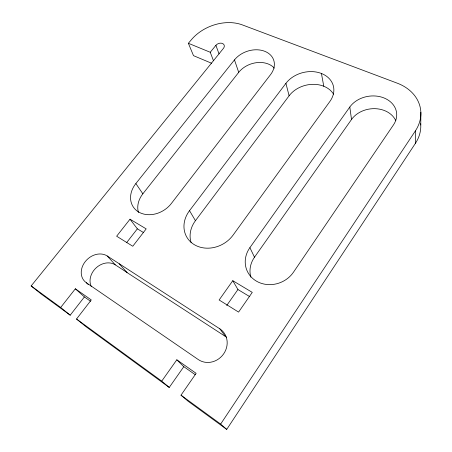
<?xml version="1.0" encoding="UTF-8"?>
<svg xmlns="http://www.w3.org/2000/svg" width="452" height="452" viewBox="0 0 452 452"><rect width="100%" height="100%" fill="white"/><g stroke="black" fill="none" stroke-linecap="round" stroke-linejoin="round"><path stroke-width="0.68" d="M420.767 124.995L420.857 112.265M176.817 359.809L183.806 366.679L169.24 387.449L161.731 381.132L176.817 359.809L196.14 373.329L180.998 395.178L188.055 401.184L226.723 429.4L415.411 143.346A43.72 35.064 -7.4 0 0 420.682 123.667M226.723 429.4L220.649 424.078L415.36 130.944A44.889 35.595 -7.9 0 0 397.257 83.179L242.408 24.922A38.606 28.374 -21.5 0 0 191.281 39.844L188.371 43.285L193.49 55.652L211.717 63.303M226.729 305.501L237.933 289.529L232.774 280.703L219.135 299.992L238.583 312.095L252.261 292.371L232.774 280.703M250.849 277.155A25.933 23.657 -22.1 0 1 254.493 257.211L351.52 119.481A24.657 19.803 -7.8 0 1 374.979 108.666A24.657 19.803 -7.8 0 1 395.805 120.701M249.899 247.651L349.803 107.034A25.312 20.103 -8.3 0 1 384.115 97.999A25.312 20.103 -8.3 0 1 393.472 124.888L293.506 272.155A26.674 24.12 -22.3 0 1 256.798 281.359A26.674 24.12 -22.3 0 1 249.899 247.651L254.493 257.211M191.072 242.498A27.34 23.662 -29.3 0 1 195.439 220.695L289.105 95.79A25.787 20.323 -14.4 0 1 312.264 84.338A25.787 20.323 -14.4 0 1 333.57 94.185M189.518 210.672L285.918 83.349A26.442 20.583 -14.7 0 1 321.813 73.625A26.442 20.583 -14.7 0 1 329.915 101.423L233.125 235.057A28.086 24.052 -29.2 0 1 194.908 245.024A28.086 24.052 -29.2 0 1 189.518 210.672L195.439 220.695M127.108 272.533L115.322 264.866L107.226 255.979A17.069 13.922 -43.1 0 0 85.213 261.646A17.069 13.922 -43.1 0 0 86.315 282.709L88.264 284.551M169.24 387.449L85.778 326.547L76.529 319.022L91.276 299.942L75.348 288.794L60.675 307.473L31.143 285.941L223.435 48.364A4.825 3.526 -21.5 0 0 222.429 43.454A4.825 3.526 -21.5 0 0 215.903 45.336L210.248 52.274L213.48 60.754M31.143 285.941L41.166 293.992L70.207 315.191L84.4 296.936L75.348 288.794M126.56 242.718L137.351 228.831L130.012 219.197L116.644 236.215L132.769 246.25L146.188 228.881L130.012 219.197M138.448 212.491A23.527 19.3 -32.8 0 1 142.849 193.812L238.718 72.348A21.99 16.78 -19.1 0 1 274.364 68.145M135.854 183.563L234.475 59.901A22.527 16.956 -19.3 0 1 264.962 51.381A22.527 16.956 -19.3 0 1 270.545 74.642L171.342 203.502A24.137 19.566 -32.6 0 1 138.973 212.197A24.137 19.566 -32.6 0 1 135.854 183.563L142.849 193.812M188.371 43.285L210.248 52.274M137.351 228.831L143.227 232.379M237.933 289.529L249.82 296.698M107.226 255.979L219.802 328.813L225.503 336.525A18.255 16.871 -50.3 0 1 226.52 337.248M225.503 336.525L127.074 272.584L119.198 263.804M86.315 282.709L198.349 359.606A18.786 17.249 -48.7 0 0 223.627 353.91A18.786 17.249 -48.7 0 0 219.802 328.813M84.4 296.936L90.547 301.247M183.806 366.679L195.241 374.702M76.529 319.022L161.731 381.132M180.998 395.178L220.649 424.078M60.675 307.473L70.207 315.191M215.903 45.336L219.034 53.89M234.475 59.901L238.718 72.348M285.918 83.349L289.105 95.79M321.423 73.467L323.768 86.236M349.803 107.034L351.52 119.481M415.36 130.944L415.411 143.346M91.225 286.455A16.622 13.701 -43.6 0 1 96.327 267.68A16.622 13.701 -43.6 0 1 115.322 264.866"/></g></svg>
